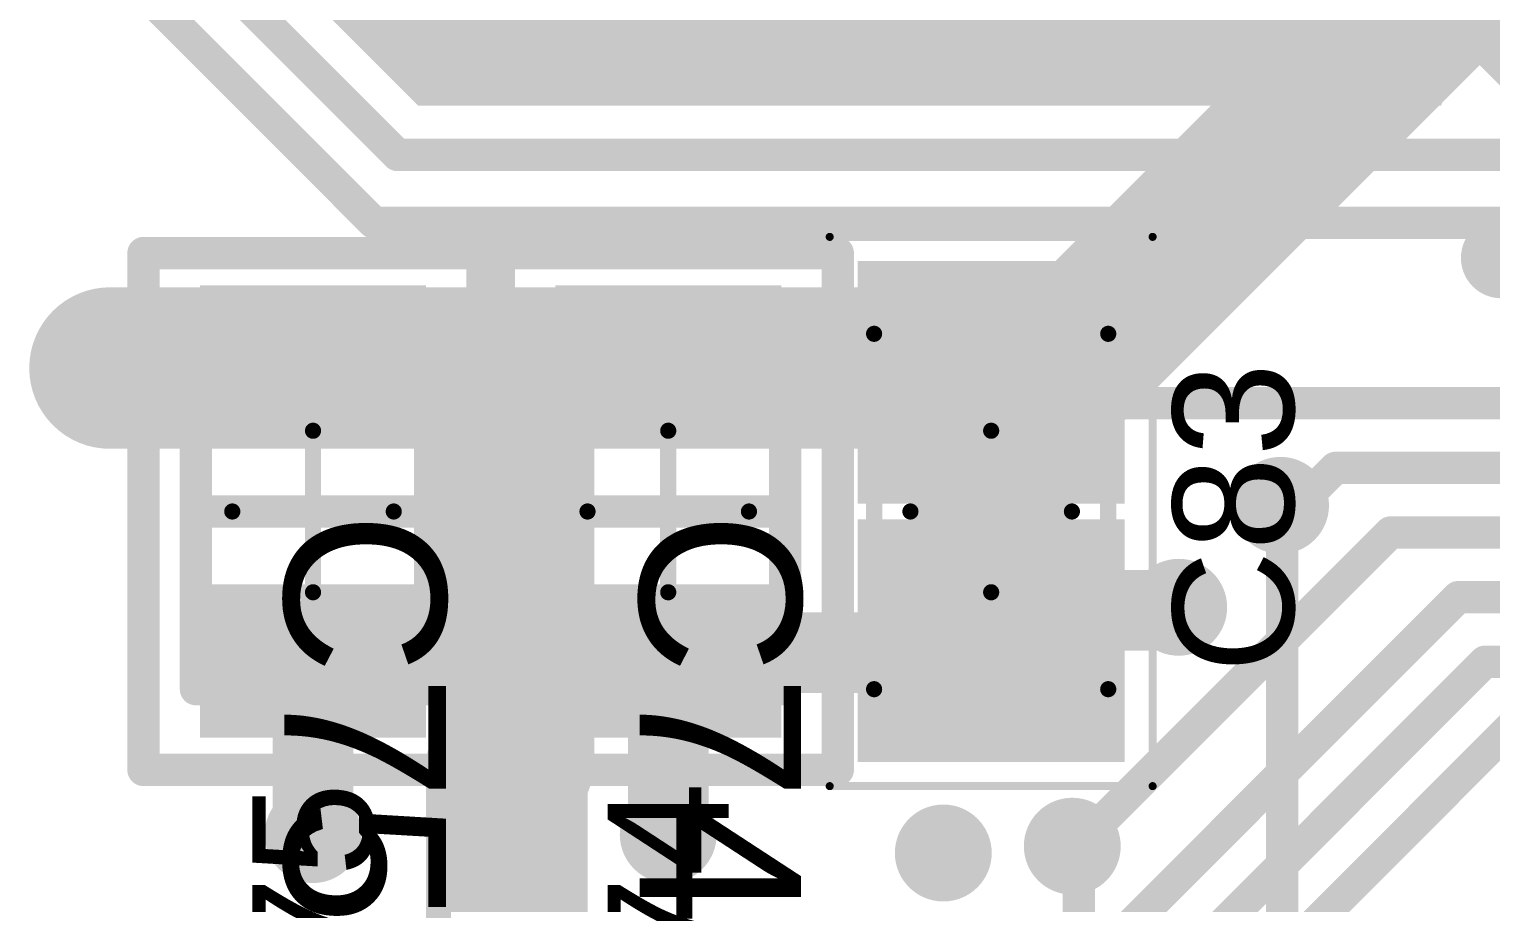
# Model space of a CAD drawing. Header units: inches. Extents: x -3 to 191, y -18 to 93.
# Drawn here: x 20.8 to 29.85, y 30.39 to 35.8 of the extents above; entities that cross this region are included whole.
import ezdxf

# ---------------------------------------------------------------- set-up
doc = ezdxf.new("R2010")
doc.units = ezdxf.units.IN
for name, color, linetype in [('Bottom Layer', 5, 'Continuous'), ('GND 1', 90, 'Continuous'), ('GND 2', 156, 'Continuous'), ('Mechanical 13', 56, 'Continuous'), ('Mechanical 15', 56, 'Continuous'), ('PWR', 16, 'Continuous'), ('Signal L4', 76, 'Continuous'), ('Top 3D Body', 56, 'Continuous'), ('Top Assembly', 216, 'Continuous'), ('Top Component Center', 56, 'Continuous'), ('Top Courtyard', 56, 'Continuous'), ('Top Layer', 1, 'Continuous'), ('Top Overlay', 2, 'Continuous'), ('Top Paste', 8, 'Continuous'), ('Top Solder', 216, 'Continuous'), ('Via Holes', 16, 'Continuous')]:
    doc.layers.add(name, color=color, linetype=linetype)
doc.styles.add('Arial', font='', dxfattribs={"height": 0.2})
doc.styles.get('Arial').set_extended_font_data('Arial')

# ---------------------------------------------------------------- blocks, each defined once
blk = doc.blocks.new('QFN_56_EP_167')
at = {"layer": 'Top Overlay'}
for points in [[(-4.174998, 3.50000062, 0.2499995, 0.2499995, 1), (-4.42500004, 3.50000062, 0.2499995, 0.2499995, 1)], [(-4.48749928, 3.50000062, 0.12499848, 0.12499848, 1), (-4.362500799999999, 3.50000062, 0.12499848, 0.12499848, 1)]]:
    blk.add_lwpolyline(points, format="xyseb", close=True, dxfattribs=at)
blk = doc.blocks.new('CAPC2013X140X50NL20T25_442')
at = {"layer": 'Top Layer'}
for points in [[(-1.45000091, -0.72499982), (-1.45000091, 0.72499982), (-0.1500009699999999, 0.72499982), (-0.1500009700000001, -0.72499982)], [(0.1499984299999999, -0.72499982), (0.1499984300000001, 0.72499982), (1.44999837, 0.72499982), (1.44999837, -0.72499982)]]:
    blk.add_hatch(color=1, dxfattribs=at).paths.add_polyline_path(points)
at = {"layer": 'Top Paste'}
for points in [[(-1.45000091, -0.72499982), (-1.45000091, 0.72499982), (-0.1500009699999999, 0.72499982), (-0.1500009700000001, -0.72499982)], [(0.1499984299999999, -0.72499982), (0.1499984300000001, 0.72499982), (1.44999837, 0.72499982), (1.44999837, -0.72499982)]]:
    blk.add_hatch(color=8, dxfattribs=at).paths.add_polyline_path(points)
at = {"layer": 'Top Solder'}
for points in [[(-1.55160091, -0.8265998199999999), (-1.55160091, 0.8265998199999999), (-0.04840096999999999, 0.8265998199999999), (-0.04840096999999999, -0.8265998199999999)], [(0.04839842999999999, -0.8265998199999999), (0.04839842999999999, 0.8265998199999999), (1.55159837, 0.8265998199999999), (1.55159837, -0.8265998199999999)]]:
    blk.add_hatch(color=216, dxfattribs=at).paths.add_polyline_path(points)
at = {"layer": 'Mechanical 13'}
for points in [[(-1.10000034, 0.72499982, 0.0999998, 0.0999998, 0), (-1.10000034, -0.72499982, 0.0999998, 0.0999998, 0)], [(-1.10000034, 0.72499982, 0.0999998, 0.0999998, 0), (1.0999978, 0.72499982, 0.0999998, 0.0999998, 0)], [(1.0999978, 0.72499982, 0.0999998, 0.0999998, 0), (1.0999978, -0.72499982, 0.0999998, 0.0999998, 0)], [(-1.10000034, -0.72499982, 0.0999998, 0.0999998, 0), (1.0999978, -0.72499982, 0.0999998, 0.0999998, 0)]]:
    blk.add_lwpolyline(points, format="xyseb", dxfattribs=at)
for points in [[(-1.12499902, 0.72499982, 0.0499999, 0.0499999, 1), (-1.07500166, 0.72499982, 0.0499999, 0.0499999, 1)], [(-1.12499902, 0.72499982, 0.0499999, 0.0499999, 1), (-1.07500166, 0.72499982, 0.0499999, 0.0499999, 1)], [(1.07499912, 0.72499982, 0.0499999, 0.0499999, 1), (1.12499648, 0.72499982, 0.0499999, 0.0499999, 1)], [(1.07499912, 0.72499982, 0.0499999, 0.0499999, 1), (1.12499648, 0.72499982, 0.0499999, 0.0499999, 1)], [(-1.12499902, -0.72499982, 0.0499999, 0.0499999, 1), (-1.07500166, -0.72499982, 0.0499999, 0.0499999, 1)], [(-1.12499902, -0.72499982, 0.0499999, 0.0499999, 1), (-1.07500166, -0.72499982, 0.0499999, 0.0499999, 1)], [(1.07499912, -0.72499982, 0.0499999, 0.0499999, 1), (1.12499648, -0.72499982, 0.0499999, 0.0499999, 1)], [(1.07499912, -0.72499982, 0.0499999, 0.0499999, 1), (1.12499648, -0.72499982, 0.0499999, 0.0499999, 1)]]:
    blk.add_lwpolyline(points, format="xyseb", close=True, dxfattribs=at)
at = {"layer": 'Mechanical 15'}
for points in [[(-1.70000168, 1.00000054, 0.0499999, 0.0499999, 0), (-1.70000168, -1.00000054, 0.0499999, 0.0499999, 0)], [(-1.70000168, 1.00000054, 0.0499999, 0.0499999, 0), (1.69999914, 1.00000054, 0.0499999, 0.0499999, 0)], [(1.69999914, 1.00000054, 0.0499999, 0.0499999, 0), (1.69999914, -1.00000054, 0.0499999, 0.0499999, 0)], [(0, 0.499999, 0.0999998, 0.0999998, 0), (0, -0.499999, 0.0999998, 0.0999998, 0)], [(-0.50000154, 0, 0.0999998, 0.0999998, 0), (0.499999, 0, 0.0999998, 0.0999998, 0)], [(-1.70000168, -1.00000054, 0.0499999, 0.0499999, 0), (1.69999914, -1.00000054, 0.0499999, 0.0499999, 0)]]:
    blk.add_lwpolyline(points, format="xyseb", dxfattribs=at)
for points in [[(-1.71250102, 1.00000054, 0.02499868, 0.02499868, 1), (-1.68750234, 1.00000054, 0.02499868, 0.02499868, 1)], [(-1.71250102, 1.00000054, 0.02499868, 0.02499868, 1), (-1.68750234, 1.00000054, 0.02499868, 0.02499868, 1)], [(1.6874998, 1.00000054, 0.02499868, 0.02499868, 1), (1.71249848, 1.00000054, 0.02499868, 0.02499868, 1)], [(1.6874998, 1.00000054, 0.02499868, 0.02499868, 1), (1.71249848, 1.00000054, 0.02499868, 0.02499868, 1)], [(-0.02499868, 0.499999, 0.0499999, 0.0499999, 1), (0.02499868, 0.499999, 0.0499999, 0.0499999, 1)], [(-0.52500022, 0, 0.0499999, 0.0499999, 1), (-0.47500286, 0, 0.0499999, 0.0499999, 1)], [(0.47500032, 0, 0.0499999, 0.0499999, 1), (0.5249976799999999, 0, 0.0499999, 0.0499999, 1)], [(-0.02499868, -0.499999, 0.0499999, 0.0499999, 1), (0.02499868, -0.499999, 0.0499999, 0.0499999, 1)], [(-1.71250102, -1.00000054, 0.02499868, 0.02499868, 1), (-1.68750234, -1.00000054, 0.02499868, 0.02499868, 1)], [(-1.71250102, -1.00000054, 0.02499868, 0.02499868, 1), (-1.68750234, -1.00000054, 0.02499868, 0.02499868, 1)], [(1.6874998, -1.00000054, 0.02499868, 0.02499868, 1), (1.71249848, -1.00000054, 0.02499868, 0.02499868, 1)], [(1.6874998, -1.00000054, 0.02499868, 0.02499868, 1), (1.71249848, -1.00000054, 0.02499868, 0.02499868, 1)]]:
    blk.add_lwpolyline(points, format="xyseb", close=True, dxfattribs=at)
blk = doc.blocks.new('FP_CC0805_EB_MFG_450')
at = {"layer": 'Top Layer'}
for points in [[(-1.39999974, 0.69999987), (-0.4499991, 0.69999987), (-0.4499991, -0.69999987), (-1.39999974, -0.69999987)], [(0.4499991, 0.69999987), (1.39999974, 0.69999987), (1.39999974, -0.69999987), (0.4499991, -0.69999987)]]:
    blk.add_hatch(color=1, dxfattribs=at).paths.add_polyline_path(points)
at = {"layer": 'Top Paste'}
for points in [[(-1.39999974, 0.69999987), (-0.4499991, 0.69999987), (-0.4499991, -0.69999987), (-1.39999974, -0.69999987)], [(0.4499991, 0.69999987), (1.39999974, 0.69999987), (1.39999974, -0.69999987), (0.4499991, -0.69999987)]]:
    blk.add_hatch(color=8, dxfattribs=at).paths.add_polyline_path(points)
at = {"layer": 'Top Solder'}
for points in [[(-1.39999974, 0.69999987), (-0.4499991, 0.69999987), (-0.4499991, -0.69999987), (-1.39999974, -0.69999987)], [(0.4499991, 0.69999987), (1.39999974, 0.69999987), (1.39999974, -0.69999987), (0.4499991, -0.69999987)]]:
    blk.add_hatch(color=216, dxfattribs=at).paths.add_polyline_path(points)
at = {"layer": 'Top 3D Body'}
for points in [[(-1.10000034, -0.72499982, 0.1999996, 0.1999996, 0), (-1.10000034, 0.72499982, 0.1999996, 0.1999996, 0)], [(1.10000034, 0.72499982, 0.1999996, 0.1999996, 0), (-1.10000034, 0.72499982, 0.1999996, 0.1999996, 0)], [(1.10000034, -0.72499982, 0.1999996, 0.1999996, 0), (1.10000034, 0.72499982, 0.1999996, 0.1999996, 0)], [(1.10000034, -0.72499982, 0.1999996, 0.1999996, 0), (-1.10000034, -0.72499982, 0.1999996, 0.1999996, 0)]]:
    blk.add_lwpolyline(points, format="xyseb", dxfattribs=at)
for points in [[(-1.15000024, 0.72499982, 0.0999998, 0.0999998, 1), (-1.05000044, 0.72499982, 0.0999998, 0.0999998, 1)], [(-1.15000024, 0.72499982, 0.0999998, 0.0999998, 1), (-1.05000044, 0.72499982, 0.0999998, 0.0999998, 1)], [(1.05000044, 0.72499982, 0.0999998, 0.0999998, 1), (1.15000024, 0.72499982, 0.0999998, 0.0999998, 1)], [(1.05000044, 0.72499982, 0.0999998, 0.0999998, 1), (1.15000024, 0.72499982, 0.0999998, 0.0999998, 1)], [(-1.15000024, -0.72499982, 0.0999998, 0.0999998, 1), (-1.05000044, -0.72499982, 0.0999998, 0.0999998, 1)], [(-1.15000024, -0.72499982, 0.0999998, 0.0999998, 1), (-1.05000044, -0.72499982, 0.0999998, 0.0999998, 1)], [(1.05000044, -0.72499982, 0.0999998, 0.0999998, 1), (1.15000024, -0.72499982, 0.0999998, 0.0999998, 1)], [(1.05000044, -0.72499982, 0.0999998, 0.0999998, 1), (1.15000024, -0.72499982, 0.0999998, 0.0999998, 1)]]:
    blk.add_lwpolyline(points, format="xyseb", close=True, dxfattribs=at)
at = {"layer": 'Top Assembly'}
for points in [[(-1.59999934, -1.05000044, 0.1999996, 0.1999996, 0), (-1.59999934, 1.05000044, 0.1999996, 0.1999996, 0)], [(1.59999934, 1.05000044, 0.1999996, 0.1999996, 0), (-1.59999934, 1.05000044, 0.1999996, 0.1999996, 0)], [(1.59999934, -1.05000044, 0.1999996, 0.1999996, 0), (1.59999934, 1.05000044, 0.1999996, 0.1999996, 0)], [(1.59999934, -1.05000044, 0.1999996, 0.1999996, 0), (-1.59999934, -1.05000044, 0.1999996, 0.1999996, 0)]]:
    blk.add_lwpolyline(points, format="xyseb", dxfattribs=at)
for points in [[(-1.64999924, 1.05000044, 0.0999998, 0.0999998, 1), (-1.54999944, 1.05000044, 0.0999998, 0.0999998, 1)], [(-1.64999924, 1.05000044, 0.0999998, 0.0999998, 1), (-1.54999944, 1.05000044, 0.0999998, 0.0999998, 1)], [(1.54999944, 1.05000044, 0.0999998, 0.0999998, 1), (1.64999924, 1.05000044, 0.0999998, 0.0999998, 1)], [(1.54999944, 1.05000044, 0.0999998, 0.0999998, 1), (1.64999924, 1.05000044, 0.0999998, 0.0999998, 1)], [(-1.64999924, -1.05000044, 0.0999998, 0.0999998, 1), (-1.54999944, -1.05000044, 0.0999998, 0.0999998, 1)], [(-1.64999924, -1.05000044, 0.0999998, 0.0999998, 1), (-1.54999944, -1.05000044, 0.0999998, 0.0999998, 1)], [(1.54999944, -1.05000044, 0.0999998, 0.0999998, 1), (1.64999924, -1.05000044, 0.0999998, 0.0999998, 1)], [(1.54999944, -1.05000044, 0.0999998, 0.0999998, 1), (1.64999924, -1.05000044, 0.0999998, 0.0999998, 1)]]:
    blk.add_lwpolyline(points, format="xyseb", close=True, dxfattribs=at)
at = {"layer": 'Top Component Center'}
for points in [[(0, -0.499999, 0.0999998, 0.0999998, 0), (0, 0.499999, 0.0999998, 0.0999998, 0)], [(0.499999, 0, 0.0999998, 0.0999998, 0), (-0.499999, 0, 0.0999998, 0.0999998, 0)]]:
    blk.add_lwpolyline(points, format="xyseb", dxfattribs=at)
for points in [[(-0.02499868, 0.499999, 0.0499999, 0.0499999, 1), (0.02499868, 0.499999, 0.0499999, 0.0499999, 1)], [(-0.5249976799999999, 0, 0.0499999, 0.0499999, 1), (-0.47500032, 0, 0.0499999, 0.0499999, 1)], [(0.47500032, 0, 0.0499999, 0.0499999, 1), (0.5249976799999999, 0, 0.0499999, 0.0499999, 1)], [(-0.02499868, -0.499999, 0.0499999, 0.0499999, 1), (0.02499868, -0.499999, 0.0499999, 0.0499999, 1)]]:
    blk.add_lwpolyline(points, format="xyseb", close=True, dxfattribs=at)
at = {"layer": 'Top Courtyard'}
for points in [[(-1.59999934, -1.05000044, 0.1999996, 0.1999996, 0), (-1.59999934, 1.05000044, 0.1999996, 0.1999996, 0)], [(1.59999934, 1.05000044, 0.1999996, 0.1999996, 0), (-1.59999934, 1.05000044, 0.1999996, 0.1999996, 0)], [(1.59999934, -1.05000044, 0.1999996, 0.1999996, 0), (1.59999934, 1.05000044, 0.1999996, 0.1999996, 0)], [(1.59999934, -1.05000044, 0.1999996, 0.1999996, 0), (-1.59999934, -1.05000044, 0.1999996, 0.1999996, 0)]]:
    blk.add_lwpolyline(points, format="xyseb", dxfattribs=at)
for points in [[(-1.64999924, 1.05000044, 0.0999998, 0.0999998, 1), (-1.54999944, 1.05000044, 0.0999998, 0.0999998, 1)], [(-1.64999924, 1.05000044, 0.0999998, 0.0999998, 1), (-1.54999944, 1.05000044, 0.0999998, 0.0999998, 1)], [(1.54999944, 1.05000044, 0.0999998, 0.0999998, 1), (1.64999924, 1.05000044, 0.0999998, 0.0999998, 1)], [(1.54999944, 1.05000044, 0.0999998, 0.0999998, 1), (1.64999924, 1.05000044, 0.0999998, 0.0999998, 1)], [(-1.64999924, -1.05000044, 0.0999998, 0.0999998, 1), (-1.54999944, -1.05000044, 0.0999998, 0.0999998, 1)], [(-1.64999924, -1.05000044, 0.0999998, 0.0999998, 1), (-1.54999944, -1.05000044, 0.0999998, 0.0999998, 1)], [(1.54999944, -1.05000044, 0.0999998, 0.0999998, 1), (1.64999924, -1.05000044, 0.0999998, 0.0999998, 1)], [(1.54999944, -1.05000044, 0.0999998, 0.0999998, 1), (1.64999924, -1.05000044, 0.0999998, 0.0999998, 1)]]:
    blk.add_lwpolyline(points, format="xyseb", close=True, dxfattribs=at)
at = {"layer": 'Top Overlay'}
blk.add_lwpolyline([(0, -0.72499982, 0.1999996, 0.1999996, 0), (0, 0.72499982, 0.1999996, 0.1999996, 0)], format="xyseb", dxfattribs=at)
for points in [[(-0.0499999, 0.72499982, 0.0999998, 0.0999998, 1), (0.0499999, 0.72499982, 0.0999998, 0.0999998, 1)], [(-0.0499999, -0.72499982, 0.0999998, 0.0999998, 1), (0.0499999, -0.72499982, 0.0999998, 0.0999998, 1)]]:
    blk.add_lwpolyline(points, format="xyseb", close=True, dxfattribs=at)
at = {"layer": 'Top Assembly', "style": 'Arial'}
blk.add_text('C75', height=1.00000054, dxfattribs=at).set_placement((0, -0.17714976))
blk = doc.blocks.new('FP_CC0805_EB_MFG_451')
at = {"layer": 'Top Layer'}
for points in [[(-1.39999974, 0.69999987), (-0.4499991, 0.69999987), (-0.4499991, -0.69999987), (-1.39999974, -0.69999987)], [(0.4499991, 0.69999987), (1.39999974, 0.69999987), (1.39999974, -0.69999987), (0.4499991, -0.69999987)]]:
    blk.add_hatch(color=1, dxfattribs=at).paths.add_polyline_path(points)
at = {"layer": 'Top Paste'}
for points in [[(-1.39999974, 0.69999987), (-0.4499991, 0.69999987), (-0.4499991, -0.69999987), (-1.39999974, -0.69999987)], [(0.4499991, 0.69999987), (1.39999974, 0.69999987), (1.39999974, -0.69999987), (0.4499991, -0.69999987)]]:
    blk.add_hatch(color=8, dxfattribs=at).paths.add_polyline_path(points)
at = {"layer": 'Top Solder'}
for points in [[(-1.39999974, 0.69999987), (-0.4499991, 0.69999987), (-0.4499991, -0.69999987), (-1.39999974, -0.69999987)], [(0.4499991, 0.69999987), (1.39999974, 0.69999987), (1.39999974, -0.69999987), (0.4499991, -0.69999987)]]:
    blk.add_hatch(color=216, dxfattribs=at).paths.add_polyline_path(points)
at = {"layer": 'Top 3D Body'}
for points in [[(1.10000034, 0.72499982, 0.1999996, 0.1999996, 0), (-1.10000034, 0.72499982, 0.1999996, 0.1999996, 0)], [(-1.10000034, -0.72499982, 0.1999996, 0.1999996, 0), (-1.10000034, 0.72499982, 0.1999996, 0.1999996, 0)], [(1.10000034, -0.72499982, 0.1999996, 0.1999996, 0), (1.10000034, 0.72499982, 0.1999996, 0.1999996, 0)], [(1.10000034, -0.72499982, 0.1999996, 0.1999996, 0), (-1.10000034, -0.72499982, 0.1999996, 0.1999996, 0)]]:
    blk.add_lwpolyline(points, format="xyseb", dxfattribs=at)
for points in [[(-1.15000024, 0.72499982, 0.0999998, 0.0999998, 1), (-1.05000044, 0.72499982, 0.0999998, 0.0999998, 1)], [(-1.15000024, 0.72499982, 0.0999998, 0.0999998, 1), (-1.05000044, 0.72499982, 0.0999998, 0.0999998, 1)], [(1.05000044, 0.72499982, 0.0999998, 0.0999998, 1), (1.15000024, 0.72499982, 0.0999998, 0.0999998, 1)], [(1.05000044, 0.72499982, 0.0999998, 0.0999998, 1), (1.15000024, 0.72499982, 0.0999998, 0.0999998, 1)], [(-1.15000024, -0.72499982, 0.0999998, 0.0999998, 1), (-1.05000044, -0.72499982, 0.0999998, 0.0999998, 1)], [(-1.15000024, -0.72499982, 0.0999998, 0.0999998, 1), (-1.05000044, -0.72499982, 0.0999998, 0.0999998, 1)], [(1.05000044, -0.72499982, 0.0999998, 0.0999998, 1), (1.15000024, -0.72499982, 0.0999998, 0.0999998, 1)], [(1.05000044, -0.72499982, 0.0999998, 0.0999998, 1), (1.15000024, -0.72499982, 0.0999998, 0.0999998, 1)]]:
    blk.add_lwpolyline(points, format="xyseb", close=True, dxfattribs=at)
at = {"layer": 'Top Assembly'}
for points in [[(1.59999934, 1.05000044, 0.1999996, 0.1999996, 0), (-1.59999934, 1.05000044, 0.1999996, 0.1999996, 0)], [(-1.59999934, -1.05000044, 0.1999996, 0.1999996, 0), (-1.59999934, 1.05000044, 0.1999996, 0.1999996, 0)], [(1.59999934, -1.05000044, 0.1999996, 0.1999996, 0), (1.59999934, 1.05000044, 0.1999996, 0.1999996, 0)], [(1.59999934, -1.05000044, 0.1999996, 0.1999996, 0), (-1.59999934, -1.05000044, 0.1999996, 0.1999996, 0)]]:
    blk.add_lwpolyline(points, format="xyseb", dxfattribs=at)
for points in [[(-1.64999924, 1.05000044, 0.0999998, 0.0999998, 1), (-1.54999944, 1.05000044, 0.0999998, 0.0999998, 1)], [(-1.64999924, 1.05000044, 0.0999998, 0.0999998, 1), (-1.54999944, 1.05000044, 0.0999998, 0.0999998, 1)], [(1.54999944, 1.05000044, 0.0999998, 0.0999998, 1), (1.64999924, 1.05000044, 0.0999998, 0.0999998, 1)], [(1.54999944, 1.05000044, 0.0999998, 0.0999998, 1), (1.64999924, 1.05000044, 0.0999998, 0.0999998, 1)], [(-1.64999924, -1.05000044, 0.0999998, 0.0999998, 1), (-1.54999944, -1.05000044, 0.0999998, 0.0999998, 1)], [(-1.64999924, -1.05000044, 0.0999998, 0.0999998, 1), (-1.54999944, -1.05000044, 0.0999998, 0.0999998, 1)], [(1.54999944, -1.05000044, 0.0999998, 0.0999998, 1), (1.64999924, -1.05000044, 0.0999998, 0.0999998, 1)], [(1.54999944, -1.05000044, 0.0999998, 0.0999998, 1), (1.64999924, -1.05000044, 0.0999998, 0.0999998, 1)]]:
    blk.add_lwpolyline(points, format="xyseb", close=True, dxfattribs=at)
at = {"layer": 'Top Component Center'}
for points in [[(0, -0.499999, 0.0999998, 0.0999998, 0), (0, 0.499999, 0.0999998, 0.0999998, 0)], [(0.499999, 0, 0.0999998, 0.0999998, 0), (-0.499999, 0, 0.0999998, 0.0999998, 0)]]:
    blk.add_lwpolyline(points, format="xyseb", dxfattribs=at)
for points in [[(-0.02499868, 0.499999, 0.0499999, 0.0499999, 1), (0.02499868, 0.499999, 0.0499999, 0.0499999, 1)], [(-0.5249976799999999, 0, 0.0499999, 0.0499999, 1), (-0.47500032, 0, 0.0499999, 0.0499999, 1)], [(0.47500032, 0, 0.0499999, 0.0499999, 1), (0.5249976799999999, 0, 0.0499999, 0.0499999, 1)], [(-0.02499868, -0.499999, 0.0499999, 0.0499999, 1), (0.02499868, -0.499999, 0.0499999, 0.0499999, 1)]]:
    blk.add_lwpolyline(points, format="xyseb", close=True, dxfattribs=at)
at = {"layer": 'Top Courtyard'}
for points in [[(1.59999934, 1.05000044, 0.1999996, 0.1999996, 0), (-1.59999934, 1.05000044, 0.1999996, 0.1999996, 0)], [(-1.59999934, -1.05000044, 0.1999996, 0.1999996, 0), (-1.59999934, 1.05000044, 0.1999996, 0.1999996, 0)], [(1.59999934, -1.05000044, 0.1999996, 0.1999996, 0), (1.59999934, 1.05000044, 0.1999996, 0.1999996, 0)], [(1.59999934, -1.05000044, 0.1999996, 0.1999996, 0), (-1.59999934, -1.05000044, 0.1999996, 0.1999996, 0)]]:
    blk.add_lwpolyline(points, format="xyseb", dxfattribs=at)
for points in [[(-1.64999924, 1.05000044, 0.0999998, 0.0999998, 1), (-1.54999944, 1.05000044, 0.0999998, 0.0999998, 1)], [(-1.64999924, 1.05000044, 0.0999998, 0.0999998, 1), (-1.54999944, 1.05000044, 0.0999998, 0.0999998, 1)], [(1.54999944, 1.05000044, 0.0999998, 0.0999998, 1), (1.64999924, 1.05000044, 0.0999998, 0.0999998, 1)], [(1.54999944, 1.05000044, 0.0999998, 0.0999998, 1), (1.64999924, 1.05000044, 0.0999998, 0.0999998, 1)], [(-1.64999924, -1.05000044, 0.0999998, 0.0999998, 1), (-1.54999944, -1.05000044, 0.0999998, 0.0999998, 1)], [(-1.64999924, -1.05000044, 0.0999998, 0.0999998, 1), (-1.54999944, -1.05000044, 0.0999998, 0.0999998, 1)], [(1.54999944, -1.05000044, 0.0999998, 0.0999998, 1), (1.64999924, -1.05000044, 0.0999998, 0.0999998, 1)], [(1.54999944, -1.05000044, 0.0999998, 0.0999998, 1), (1.64999924, -1.05000044, 0.0999998, 0.0999998, 1)]]:
    blk.add_lwpolyline(points, format="xyseb", close=True, dxfattribs=at)
at = {"layer": 'Top Overlay'}
blk.add_lwpolyline([(0, -0.72499982, 0.1999996, 0.1999996, 0), (0, 0.72499982, 0.1999996, 0.1999996, 0)], format="xyseb", dxfattribs=at)
for points in [[(-0.0499999, 0.72499982, 0.0999998, 0.0999998, 1), (0.0499999, 0.72499982, 0.0999998, 0.0999998, 1)], [(-0.0499999, -0.72499982, 0.0999998, 0.0999998, 1), (0.0499999, -0.72499982, 0.0999998, 0.0999998, 1)]]:
    blk.add_lwpolyline(points, format="xyseb", close=True, dxfattribs=at)
at = {"layer": 'Top Assembly', "style": 'Arial'}
blk.add_text('C74', height=1.00000054, dxfattribs=at).set_placement((0, -0.17714976))

msp = doc.modelspace()

# ---------------------------------------------------------------- hatches: boundary and pattern name
at = {"layer": 'Bottom Layer'}
h = msp.add_hatch(color=5, dxfattribs=at)
edge = h.paths.add_edge_path()
edge.add_arc((21.30000058, 33.70000118), 0.2999994, 0, 360)
h = msp.add_hatch(color=5, dxfattribs=at)
edge = h.paths.add_edge_path()
edge.add_arc((28.55000132, 32.85000034), 0.2999994, 0, 360)
h = msp.add_hatch(color=5, dxfattribs=at)
edge = h.paths.add_edge_path()
edge.add_arc((27.91913136, 32.21913038), 0.2999994, 0, 360)
h = msp.add_hatch(color=5, dxfattribs=at)
edge = h.paths.add_edge_path()
edge.add_arc((22.55760538, 30.8120288), 0.2999994, 0, 360)
h = msp.add_hatch(color=5, dxfattribs=at)
edge = h.paths.add_edge_path()
edge.add_arc((24.75760606, 30.8120288), 0.2999994, 0, 360)
h = msp.add_hatch(color=5, dxfattribs=at)
edge = h.paths.add_edge_path()
edge.add_arc((26.46115612, 30.6979574), 0.2999994, 0, 360)
h = msp.add_hatch(color=5, dxfattribs=at)
edge = h.paths.add_edge_path()
edge.add_arc((27.26005216, 30.7399436), 0.2999994, 0, 360)
at = {"layer": 'GND 1'}
h = msp.add_hatch(color=90, dxfattribs=at)
edge = h.paths.add_edge_path()
edge.add_arc((21.30000058, 33.70000118), 0.2999994, 0, 360)
h = msp.add_hatch(color=90, dxfattribs=at)
edge = h.paths.add_edge_path()
edge.add_arc((28.55000132, 32.85000034), 0.2999994, 0, 360)
h = msp.add_hatch(color=90, dxfattribs=at)
edge = h.paths.add_edge_path()
edge.add_arc((27.91913136, 32.21913038), 0.2999994, 0, 360)
h = msp.add_hatch(color=90, dxfattribs=at)
edge = h.paths.add_edge_path()
edge.add_arc((22.55760538, 30.8120288), 0.2999994, 0, 360)
h = msp.add_hatch(color=90, dxfattribs=at)
edge = h.paths.add_edge_path()
edge.add_arc((24.75760606, 30.8120288), 0.2999994, 0, 360)
h = msp.add_hatch(color=90, dxfattribs=at)
edge = h.paths.add_edge_path()
edge.add_arc((26.46115612, 30.6979574), 0.2999994, 0, 360)
h = msp.add_hatch(color=90, dxfattribs=at)
edge = h.paths.add_edge_path()
edge.add_arc((27.26005216, 30.7399436), 0.2999994, 0, 360)
at = {"layer": 'GND 2'}
h = msp.add_hatch(color=156, dxfattribs=at)
edge = h.paths.add_edge_path()
edge.add_arc((21.30000058, 33.70000118), 0.2999994, 0, 360)
h = msp.add_hatch(color=156, dxfattribs=at)
edge = h.paths.add_edge_path()
edge.add_arc((28.55000132, 32.85000034), 0.2999994, 0, 360)
h = msp.add_hatch(color=156, dxfattribs=at)
edge = h.paths.add_edge_path()
edge.add_arc((27.91913136, 32.21913038), 0.2999994, 0, 360)
h = msp.add_hatch(color=156, dxfattribs=at)
edge = h.paths.add_edge_path()
edge.add_arc((22.55760538, 30.8120288), 0.2999994, 0, 360)
h = msp.add_hatch(color=156, dxfattribs=at)
edge = h.paths.add_edge_path()
edge.add_arc((24.75760606, 30.8120288), 0.2999994, 0, 360)
h = msp.add_hatch(color=156, dxfattribs=at)
edge = h.paths.add_edge_path()
edge.add_arc((26.46115612, 30.6979574), 0.2999994, 0, 360)
h = msp.add_hatch(color=156, dxfattribs=at)
edge = h.paths.add_edge_path()
edge.add_arc((27.26005216, 30.7399436), 0.2999994, 0, 360)
at = {"layer": 'PWR'}
h = msp.add_hatch(color=16, dxfattribs=at)
edge = h.paths.add_edge_path()
edge.add_arc((21.30000058, 33.70000118), 0.2999994, 0, 360)
h = msp.add_hatch(color=16, dxfattribs=at)
edge = h.paths.add_edge_path()
edge.add_arc((28.55000132, 32.85000034), 0.2999994, 0, 360)
h = msp.add_hatch(color=16, dxfattribs=at)
edge = h.paths.add_edge_path()
edge.add_arc((27.91913136, 32.21913038), 0.2999994, 0, 360)
h = msp.add_hatch(color=16, dxfattribs=at)
edge = h.paths.add_edge_path()
edge.add_arc((22.55760538, 30.8120288), 0.2999994, 0, 360)
h = msp.add_hatch(color=16, dxfattribs=at)
edge = h.paths.add_edge_path()
edge.add_arc((24.75760606, 30.8120288), 0.2999994, 0, 360)
h = msp.add_hatch(color=16, dxfattribs=at)
edge = h.paths.add_edge_path()
edge.add_arc((26.46115612, 30.6979574), 0.2999994, 0, 360)
h = msp.add_hatch(color=16, dxfattribs=at)
edge = h.paths.add_edge_path()
edge.add_arc((27.26005216, 30.7399436), 0.2999994, 0, 360)
at = {"layer": 'Signal L4'}
h = msp.add_hatch(color=76, dxfattribs=at)
edge = h.paths.add_edge_path()
edge.add_arc((21.30000058, 33.70000118), 0.2999994, 0, 360)
h = msp.add_hatch(color=76, dxfattribs=at)
edge = h.paths.add_edge_path()
edge.add_arc((28.55000132, 32.85000034), 0.2999994, 0, 360)
h = msp.add_hatch(color=76, dxfattribs=at)
edge = h.paths.add_edge_path()
edge.add_arc((27.91913136, 32.21913038), 0.2999994, 0, 360)
h = msp.add_hatch(color=76, dxfattribs=at)
edge = h.paths.add_edge_path()
edge.add_arc((22.55760538, 30.8120288), 0.2999994, 0, 360)
h = msp.add_hatch(color=76, dxfattribs=at)
edge = h.paths.add_edge_path()
edge.add_arc((24.75760606, 30.8120288), 0.2999994, 0, 360)
h = msp.add_hatch(color=76, dxfattribs=at)
edge = h.paths.add_edge_path()
edge.add_arc((26.46115612, 30.6979574), 0.2999994, 0, 360)
h = msp.add_hatch(color=76, dxfattribs=at)
edge = h.paths.add_edge_path()
edge.add_arc((27.26005216, 30.7399436), 0.2999994, 0, 360)
at = {"layer": 'Top Layer'}
msp.add_hatch(color=1, dxfattribs=at).paths.add_polyline_path([(29.60192962, 35.46548405999999), (29.54376108, 35.32505508), (23.2075101, 35.32505508), (22.20587634, 36.32668884), (22.20587634, 37.48163446), (22.27501514, 37.60499972), (24.32501104, 37.60499972), (24.32501104, 37.82412298), (25.06997272, 37.82412298), (25.06998542, 37.82412043999999), (25.06999812, 37.82412298), (27.24328816, 37.82412298)])
h = msp.add_hatch(color=1, dxfattribs=at)
edge = h.paths.add_edge_path()
edge.add_arc((21.30000058, 33.70000118), 0.2999994, 0, 360)
h = msp.add_hatch(color=1, dxfattribs=at)
edge = h.paths.add_edge_path()
edge.add_arc((28.55000132, 32.85000034), 0.2999994, 0, 360)
h = msp.add_hatch(color=1, dxfattribs=at)
edge = h.paths.add_edge_path()
edge.add_arc((27.91913136, 32.21913038), 0.2999994, 0, 360)
h = msp.add_hatch(color=1, dxfattribs=at)
edge = h.paths.add_edge_path()
edge.add_arc((22.55760538, 30.8120288), 0.2999994, 0, 360)
h = msp.add_hatch(color=1, dxfattribs=at)
edge = h.paths.add_edge_path()
edge.add_arc((24.75760606, 30.8120288), 0.2999994, 0, 360)
h = msp.add_hatch(color=1, dxfattribs=at)
edge = h.paths.add_edge_path()
edge.add_arc((26.46115612, 30.6979574), 0.2999994, 0, 360)
h = msp.add_hatch(color=1, dxfattribs=at)
edge = h.paths.add_edge_path()
edge.add_arc((27.26005216, 30.7399436), 0.2999994, 0, 360)
at = {"layer": 'Via Holes'}
h = msp.add_hatch(color=7, dxfattribs=at)
edge = h.paths.add_edge_path()
edge.add_arc((21.30000058, 33.70000118), 0.1499997, 0, 360)
h = msp.add_hatch(color=7, dxfattribs=at)
edge = h.paths.add_edge_path()
edge.add_arc((28.55000132, 32.85000034), 0.1499997, 0, 360)
h = msp.add_hatch(color=7, dxfattribs=at)
edge = h.paths.add_edge_path()
edge.add_arc((27.91913136, 32.21913038), 0.1499997, 0, 360)
h = msp.add_hatch(color=7, dxfattribs=at)
edge = h.paths.add_edge_path()
edge.add_arc((22.55760538, 30.8120288), 0.1499997, 0, 360)
h = msp.add_hatch(color=7, dxfattribs=at)
edge = h.paths.add_edge_path()
edge.add_arc((24.75760606, 30.8120288), 0.1499997, 0, 360)
h = msp.add_hatch(color=7, dxfattribs=at)
edge = h.paths.add_edge_path()
edge.add_arc((27.26005216, 30.7399436), 0.1499997, 0, 360)
h = msp.add_hatch(color=7, dxfattribs=at)
edge = h.paths.add_edge_path()
edge.add_arc((26.46115612, 30.6979574), 0.1499997, 0, 360)

# ---------------------------------------------------------------- linework, layer by layer
at = {"layer": 'PWR'}
for points in [[(27.20000148, 33.70000118, 1.00000054, 1.00000054, 0), (31.8999997, 38.3999994, 1.00000054, 1.00000054, 0)], [(21.30000058, 33.70000118, 1.00000054, 1.00000054, 0), (23.80000066, 33.70000118, 1.00000054, 1.00000054, 0)], [(23.80000066, 31.26863698, 1.00000054, 1.00000054, 0), (23.80000066, 33.70000118, 1.00000054, 1.00000054, 0)], [(23.80000066, 33.70000118, 1.00000054, 1.00000054, 0), (27.20000148, 33.70000118, 1.00000054, 1.00000054, 0)], [(23.50000126, 33.40000178, 0.7000011399999999, 0.7000011399999999, 0), (23.80000066, 33.70000118, 0.7000011399999999, 0.7000011399999999, 0)], [(23.75760552, 31.22624184, 1.00000054, 1.00000054, 0), (23.80000066, 31.26863698, 1.00000054, 1.00000054, 0)], [(23.75760552, 27.24239408, 1.00000054, 1.00000054, 0), (23.75760552, 31.22624184, 1.00000054, 1.00000054, 0)]]:
    msp.add_lwpolyline(points, format="xyseb", dxfattribs=at)
for points in [[(21.05000108, 33.70000118, 0.499999, 0.499999, 1), (21.55000008, 33.70000118, 0.499999, 0.499999, 1)], [(23.55000116, 33.70000118, 0.499999, 0.499999, 1), (24.05000016, 33.70000118, 0.499999, 0.499999, 1)], [(23.55000116, 33.70000118, 0.499999, 0.499999, 1), (24.05000016, 33.70000118, 0.499999, 0.499999, 1)], [(23.55000116, 33.70000118, 0.499999, 0.499999, 1), (24.05000016, 33.70000118, 0.499999, 0.499999, 1)], [(26.95000198, 33.70000118, 0.499999, 0.499999, 1), (27.45000098, 33.70000118, 0.499999, 0.499999, 1)], [(26.95000198, 33.70000118, 0.499999, 0.499999, 1), (27.45000098, 33.70000118, 0.499999, 0.499999, 1)], [(23.62499974, 33.70000118, 0.3499993, 0.3499993, 1), (23.97500158, 33.70000118, 0.3499993, 0.3499993, 1)], [(23.32500034, 33.40000178, 0.3499993, 0.3499993, 1), (23.67500218, 33.40000178, 0.3499993, 0.3499993, 1)], [(23.50760602, 31.22624184, 0.499999, 0.499999, 1), (24.00760502, 31.22624184, 0.499999, 0.499999, 1)], [(23.50760602, 31.22624184, 0.499999, 0.499999, 1), (24.00760502, 31.22624184, 0.499999, 0.499999, 1)], [(23.55000116, 31.26863698, 0.499999, 0.499999, 1), (24.05000016, 31.26863698, 0.499999, 0.499999, 1)], [(23.55000116, 31.26863698, 0.499999, 0.499999, 1), (24.05000016, 31.26863698, 0.499999, 0.499999, 1)]]:
    msp.add_lwpolyline(points, format="xyseb", close=True, dxfattribs=at)
at = {"layer": 'Signal L4'}
for points in [[(28.56004702, 30.00857346, 0.1999996, 0.1999996, 0), (28.56004702, 32.85000034, 0.1999996, 0.1999996, 0)], [(27.26005216, 30.7399436, 0.1999996, 0.1999996, 0), (27.29999874, 30.69999702, 0.1999996, 0.1999996, 0)], [(27.29999874, 26.40000054, 0.1999996, 0.1999996, 0), (27.29999874, 30.69999702, 0.1999996, 0.1999996, 0)]]:
    msp.add_lwpolyline(points, format="xyseb", dxfattribs=at)
for points in [[(28.51004712, 32.85000034, 0.0999998, 0.0999998, 1), (28.61004692, 32.85000034, 0.0999998, 0.0999998, 1)], [(27.21005226, 30.7399436, 0.0999998, 0.0999998, 1), (27.31005206, 30.7399436, 0.0999998, 0.0999998, 1)], [(27.24999884, 30.69999702, 0.0999998, 0.0999998, 1), (27.34999864, 30.69999702, 0.0999998, 0.0999998, 1)], [(27.24999884, 30.69999702, 0.0999998, 0.0999998, 1), (27.34999864, 30.69999702, 0.0999998, 0.0999998, 1)]]:
    msp.add_lwpolyline(points, format="xyseb", close=True, dxfattribs=at)
at = {"layer": 'Top Layer'}
for points in [[(27.36998844, 38.12999994, 0.1999996, 0.1999996, 0), (30.08081106, 35.41917732, 0.1999996, 0.1999996, 0)], [(21.89999938, 36.19998855999999, 0.1999996, 0.1999996, 0), (23.08080982, 35.01917812, 0.1999996, 0.1999996, 0)], [(21.50000018, 36.03430436, 0.1999996, 0.1999996, 0), (22.93431786, 34.59998668, 0.1999996, 0.1999996, 0)], [(23.08080982, 35.01917812, 0.1999996, 0.1999996, 0), (31.77051812, 35.01917812, 0.1999996, 0.1999996, 0)], [(22.93431786, 34.59998668, 0.1999996, 0.1999996, 0), (31.61701322, 34.59998668, 0.1999996, 0.1999996, 0)], [(21.30000058, 33.70000118, 0.499999, 0.499999, 0), (21.31851464, 33.71851524, 0.499999, 0.499999, 0)], [(21.31851464, 33.71851524, 0.499999, 0.499999, 0), (22.53910402, 33.71851524, 0.499999, 0.499999, 0)], [(22.53910402, 33.71851524, 0.499999, 0.499999, 0), (22.55761554, 33.73702675999999, 0.499999, 0.499999, 0)], [(22.55761554, 33.73702675999999, 0.499999, 0.499999, 0), (22.56964498, 33.72499732, 0.499999, 0.499999, 0)], [(22.56964498, 33.72499732, 0.499999, 0.499999, 0), (24.74558678, 33.72499732, 0.499999, 0.499999, 0)], [(24.74558678, 33.72499732, 0.499999, 0.499999, 0), (24.75761622, 33.73702675999999, 0.499999, 0.499999, 0)], [(24.75761622, 33.73702675999999, 0.499999, 0.499999, 0), (24.8321449, 33.66249808, 0.499999, 0.499999, 0)], [(24.8321449, 33.66249808, 0.499999, 0.499999, 0), (26.70714496, 33.66249808, 0.499999, 0.499999, 0)], [(26.70714496, 33.66249808, 0.499999, 0.499999, 0), (26.7576173, 33.61202574, 0.499999, 0.499999, 0)], [(26.7576173, 33.61202574, 0.1999996, 0.1999996, 0), (26.88764498, 33.48199806, 0.1999996, 0.1999996, 0)], [(26.88764498, 33.48199806, 0.1999996, 0.1999996, 0), (30.8420135, 33.48199806, 0.1999996, 0.1999996, 0)], [(28.65824088, 32.85000034, 0.1999996, 0.1999996, 0), (28.8902394, 33.08199886, 0.1999996, 0.1999996, 0)], [(28.8902394, 33.08199886, 0.1999996, 0.1999996, 0), (30.8420135, 33.08199886, 0.1999996, 0.1999996, 0)], [(28.55000132, 32.85000034, 0.1999996, 0.1999996, 0), (28.65824088, 32.85000034, 0.1999996, 0.1999996, 0)], [(27.28846968, 30.7399436, 0.1999996, 0.1999996, 0), (29.2305232, 32.68199712, 0.1999996, 0.1999996, 0)], [(29.2305232, 32.68199712, 0.1999996, 0.1999996, 0), (30.8420135, 32.68199712, 0.1999996, 0.1999996, 0)], [(26.68308862, 31.93749772, 0.499999, 0.499999, 0), (26.94559, 32.1999991, 0.499999, 0.499999, 0)], [(26.94559, 32.1999991, 0.499999, 0.499999, 0), (27.90000008, 32.1999991, 0.499999, 0.499999, 0)], [(27.90000008, 32.1999991, 0.499999, 0.499999, 0), (27.91913136, 32.21913038, 0.499999, 0.499999, 0)], [(27.26863228, 29.89999862, 0.1999996, 0.1999996, 0), (29.65063158, 32.28199792, 0.1999996, 0.1999996, 0)], [(29.65063158, 32.28199792, 0.1999996, 0.1999996, 0), (30.8420135, 32.28199792, 0.1999996, 0.1999996, 0)], [(22.55761046, 31.88702284, 0.499999, 0.499999, 0), (22.55761554, 31.88702792, 0.499999, 0.499999, 0)], [(22.55761046, 30.81203388, 0.499999, 0.499999, 0), (22.55761046, 31.88702284, 0.499999, 0.499999, 0)], [(22.55761554, 31.88702792, 0.499999, 0.499999, 0), (22.56964498, 31.87499848, 0.499999, 0.499999, 0)], [(24.74558678, 31.87499848, 0.499999, 0.499999, 0), (24.75761622, 31.88702792, 0.499999, 0.499999, 0)], [(24.75760606, 31.88701776, 0.499999, 0.499999, 0), (24.75761622, 31.88702792, 0.499999, 0.499999, 0)], [(24.75760606, 30.8120288, 0.499999, 0.499999, 0), (24.75760606, 31.88701776, 0.499999, 0.499999, 0)], [(24.75761622, 31.88702792, 0.499999, 0.499999, 0), (25.30000528, 31.88702792, 0.499999, 0.499999, 0)], [(25.30000528, 31.93749772, 0.499999, 0.499999, 0), (26.68308862, 31.93749772, 0.499999, 0.499999, 0)], [(22.56964498, 31.87499848, 0.499999, 0.499999, 0), (24.74558678, 31.87499848, 0.499999, 0.499999, 0)], [(27.43431648, 29.49999942, 0.1999996, 0.1999996, 0), (29.81631578, 31.88199872, 0.1999996, 0.1999996, 0)], [(29.81631578, 31.88199872, 0.1999996, 0.1999996, 0), (30.8420135, 31.88199872, 0.1999996, 0.1999996, 0)], [(27.60000068, 29.10000022, 0.1999996, 0.1999996, 0), (29.98199744, 31.48199698, 0.1999996, 0.1999996, 0)], [(22.55760538, 30.8120288, 0.499999, 0.499999, 0), (22.55761046, 30.81203388, 0.499999, 0.499999, 0)], [(27.26005216, 30.7399436, 0.1999996, 0.1999996, 0), (27.28846968, 30.7399436, 0.1999996, 0.1999996, 0)]]:
    msp.add_lwpolyline(points, format="xyseb", dxfattribs=at)
for points in [[(23.03080992, 35.01917812, 0.0999998, 0.0999998, 1), (23.13080972, 35.01917812, 0.0999998, 0.0999998, 1)], [(23.03080992, 35.01917812, 0.0999998, 0.0999998, 1), (23.13080972, 35.01917812, 0.0999998, 0.0999998, 1)], [(22.88431796, 34.59998668, 0.0999998, 0.0999998, 1), (22.98431776, 34.59998668, 0.0999998, 0.0999998, 1)], [(22.88431796, 34.59998668, 0.0999998, 0.0999998, 1), (22.98431776, 34.59998668, 0.0999998, 0.0999998, 1)], [(21.1750021, 33.70000118, 0.2499995, 0.2499995, 1), (21.42499906, 33.70000118, 0.2499995, 0.2499995, 1)], [(21.19351616, 33.71851524, 0.2499995, 0.2499995, 1), (21.44351312, 33.71851524, 0.2499995, 0.2499995, 1)], [(21.19351616, 33.71851524, 0.2499995, 0.2499995, 1), (21.44351312, 33.71851524, 0.2499995, 0.2499995, 1)], [(22.41410554, 33.71851524, 0.2499995, 0.2499995, 1), (22.6641025, 33.71851524, 0.2499995, 0.2499995, 1)], [(22.41410554, 33.71851524, 0.2499995, 0.2499995, 1), (22.6641025, 33.71851524, 0.2499995, 0.2499995, 1)], [(22.43261706, 33.73702675999999, 0.2499995, 0.2499995, 1), (22.68261402, 33.73702675999999, 0.2499995, 0.2499995, 1)], [(22.43261706, 33.73702675999999, 0.2499995, 0.2499995, 1), (22.68261402, 33.73702675999999, 0.2499995, 0.2499995, 1)], [(22.4446465, 33.72499732, 0.2499995, 0.2499995, 1), (22.69464346, 33.72499732, 0.2499995, 0.2499995, 1)], [(22.4446465, 33.72499732, 0.2499995, 0.2499995, 1), (22.69464346, 33.72499732, 0.2499995, 0.2499995, 1)], [(24.6205883, 33.72499732, 0.2499995, 0.2499995, 1), (24.87058526, 33.72499732, 0.2499995, 0.2499995, 1)], [(24.6205883, 33.72499732, 0.2499995, 0.2499995, 1), (24.87058526, 33.72499732, 0.2499995, 0.2499995, 1)], [(24.63261774, 33.73702675999999, 0.2499995, 0.2499995, 1), (24.8826147, 33.73702675999999, 0.2499995, 0.2499995, 1)], [(24.63261774, 33.73702675999999, 0.2499995, 0.2499995, 1), (24.8826147, 33.73702675999999, 0.2499995, 0.2499995, 1)], [(24.70714642, 33.66249808, 0.2499995, 0.2499995, 1), (24.95714338, 33.66249808, 0.2499995, 0.2499995, 1)], [(24.70714642, 33.66249808, 0.2499995, 0.2499995, 1), (24.95714338, 33.66249808, 0.2499995, 0.2499995, 1)], [(26.58214648, 33.66249808, 0.2499995, 0.2499995, 1), (26.83214344, 33.66249808, 0.2499995, 0.2499995, 1)], [(26.58214648, 33.66249808, 0.2499995, 0.2499995, 1), (26.83214344, 33.66249808, 0.2499995, 0.2499995, 1)], [(26.63261882, 33.61202574, 0.2499995, 0.2499995, 1), (26.88261578, 33.61202574, 0.2499995, 0.2499995, 1)], [(26.7076174, 33.61202574, 0.0999998, 0.0999998, 1), (26.8076172, 33.61202574, 0.0999998, 0.0999998, 1)], [(26.83764508, 33.48199806, 0.0999998, 0.0999998, 1), (26.93764488, 33.48199806, 0.0999998, 0.0999998, 1)], [(26.83764508, 33.48199806, 0.0999998, 0.0999998, 1), (26.93764488, 33.48199806, 0.0999998, 0.0999998, 1)], [(28.8402395, 33.08199886, 0.0999998, 0.0999998, 1), (28.9402393, 33.08199886, 0.0999998, 0.0999998, 1)], [(28.8402395, 33.08199886, 0.0999998, 0.0999998, 1), (28.9402393, 33.08199886, 0.0999998, 0.0999998, 1)], [(28.50000142, 32.85000034, 0.0999998, 0.0999998, 1), (28.60000122, 32.85000034, 0.0999998, 0.0999998, 1)], [(28.60824098, 32.85000034, 0.0999998, 0.0999998, 1), (28.70824078, 32.85000034, 0.0999998, 0.0999998, 1)], [(28.60824098, 32.85000034, 0.0999998, 0.0999998, 1), (28.70824078, 32.85000034, 0.0999998, 0.0999998, 1)], [(29.1805233, 32.68199712, 0.0999998, 0.0999998, 1), (29.2805231, 32.68199712, 0.0999998, 0.0999998, 1)], [(29.1805233, 32.68199712, 0.0999998, 0.0999998, 1), (29.2805231, 32.68199712, 0.0999998, 0.0999998, 1)], [(26.82059152, 32.1999991, 0.2499995, 0.2499995, 1), (27.07058848, 32.1999991, 0.2499995, 0.2499995, 1)], [(26.82059152, 32.1999991, 0.2499995, 0.2499995, 1), (27.07058848, 32.1999991, 0.2499995, 0.2499995, 1)], [(27.7750016, 32.1999991, 0.2499995, 0.2499995, 1), (28.02499856, 32.1999991, 0.2499995, 0.2499995, 1)], [(27.7750016, 32.1999991, 0.2499995, 0.2499995, 1), (28.02499856, 32.1999991, 0.2499995, 0.2499995, 1)], [(27.79413288, 32.21913038, 0.2499995, 0.2499995, 1), (28.04412984, 32.21913038, 0.2499995, 0.2499995, 1)], [(29.60063168, 32.28199792, 0.0999998, 0.0999998, 1), (29.70063147999999, 32.28199792, 0.0999998, 0.0999998, 1)], [(29.60063168, 32.28199792, 0.0999998, 0.0999998, 1), (29.70063147999999, 32.28199792, 0.0999998, 0.0999998, 1)], [(22.43261198, 31.88702284, 0.2499995, 0.2499995, 1), (22.68260894, 31.88702284, 0.2499995, 0.2499995, 1)], [(22.43261198, 31.88702284, 0.2499995, 0.2499995, 1), (22.68260894, 31.88702284, 0.2499995, 0.2499995, 1)], [(22.43261706, 31.88702792, 0.2499995, 0.2499995, 1), (22.68261402, 31.88702792, 0.2499995, 0.2499995, 1)], [(22.43261706, 31.88702792, 0.2499995, 0.2499995, 1), (22.68261402, 31.88702792, 0.2499995, 0.2499995, 1)], [(24.63260758, 31.88701776, 0.2499995, 0.2499995, 1), (24.88260454, 31.88701776, 0.2499995, 0.2499995, 1)], [(24.63260758, 31.88701776, 0.2499995, 0.2499995, 1), (24.88260454, 31.88701776, 0.2499995, 0.2499995, 1)], [(24.63261774, 31.88702792, 0.2499995, 0.2499995, 1), (24.8826147, 31.88702792, 0.2499995, 0.2499995, 1)], [(24.63261774, 31.88702792, 0.2499995, 0.2499995, 1), (24.8826147, 31.88702792, 0.2499995, 0.2499995, 1)], [(24.63261774, 31.88702792, 0.2499995, 0.2499995, 1), (24.8826147, 31.88702792, 0.2499995, 0.2499995, 1)], [(25.1750068, 31.93749772, 0.2499995, 0.2499995, 1), (25.42500376, 31.93749772, 0.2499995, 0.2499995, 1)], [(25.1750068, 31.88702792, 0.2499995, 0.2499995, 1), (25.42500376, 31.88702792, 0.2499995, 0.2499995, 1)], [(26.55809014, 31.93749772, 0.2499995, 0.2499995, 1), (26.8080871, 31.93749772, 0.2499995, 0.2499995, 1)], [(26.55809014, 31.93749772, 0.2499995, 0.2499995, 1), (26.8080871, 31.93749772, 0.2499995, 0.2499995, 1)], [(22.4446465, 31.87499848, 0.2499995, 0.2499995, 1), (22.69464346, 31.87499848, 0.2499995, 0.2499995, 1)], [(22.4446465, 31.87499848, 0.2499995, 0.2499995, 1), (22.69464346, 31.87499848, 0.2499995, 0.2499995, 1)], [(24.6205883, 31.87499848, 0.2499995, 0.2499995, 1), (24.87058526, 31.87499848, 0.2499995, 0.2499995, 1)], [(24.6205883, 31.87499848, 0.2499995, 0.2499995, 1), (24.87058526, 31.87499848, 0.2499995, 0.2499995, 1)], [(29.76631588, 31.88199872, 0.0999998, 0.0999998, 1), (29.86631568, 31.88199872, 0.0999998, 0.0999998, 1)], [(29.76631588, 31.88199872, 0.0999998, 0.0999998, 1), (29.86631568, 31.88199872, 0.0999998, 0.0999998, 1)], [(22.4326069, 30.8120288, 0.2499995, 0.2499995, 1), (22.68260386, 30.8120288, 0.2499995, 0.2499995, 1)], [(22.43261198, 30.81203388, 0.2499995, 0.2499995, 1), (22.68260894, 30.81203388, 0.2499995, 0.2499995, 1)], [(22.43261198, 30.81203388, 0.2499995, 0.2499995, 1), (22.68260894, 30.81203388, 0.2499995, 0.2499995, 1)], [(24.63260758, 30.8120288, 0.2499995, 0.2499995, 1), (24.88260454, 30.8120288, 0.2499995, 0.2499995, 1)], [(27.21005226, 30.7399436, 0.0999998, 0.0999998, 1), (27.31005206, 30.7399436, 0.0999998, 0.0999998, 1)], [(27.23846978, 30.7399436, 0.0999998, 0.0999998, 1), (27.33846958, 30.7399436, 0.0999998, 0.0999998, 1)], [(27.23846978, 30.7399436, 0.0999998, 0.0999998, 1), (27.33846958, 30.7399436, 0.0999998, 0.0999998, 1)]]:
    msp.add_lwpolyline(points, format="xyseb", close=True, dxfattribs=at)

# ---------------------------------------------------------------- block references
msp.add_blockref('QFN_56_EP_167', (34.2170131, 30.88199818))
for name, p, rotation in [('FP_CC0805_EB_MFG_450', (22.55761554, 32.81202734), 270), ('FP_CC0805_EB_MFG_451', (24.75761622, 32.81202734), 270), ('CAPC2013X140X50NL20T25_442', (26.7576173, 32.81202734), 90)]:
    msp.add_blockref(name, p, dxfattribs=dict(rotation=rotation))

# ---------------------------------------------------------------- texts
at = {"layer": 'Top Overlay', "style": 'Arial'}
for s, p in [('C83', (28.63248274, 31.81233921999999)), ('C75', (22.93248398, 29.21235204)), ('C74', (25.13248212, 29.21235204))]:
    msp.add_text(s, height=0.75000104, rotation=90, dxfattribs=at).set_placement(p)

doc.saveas('drawing.dxf')
